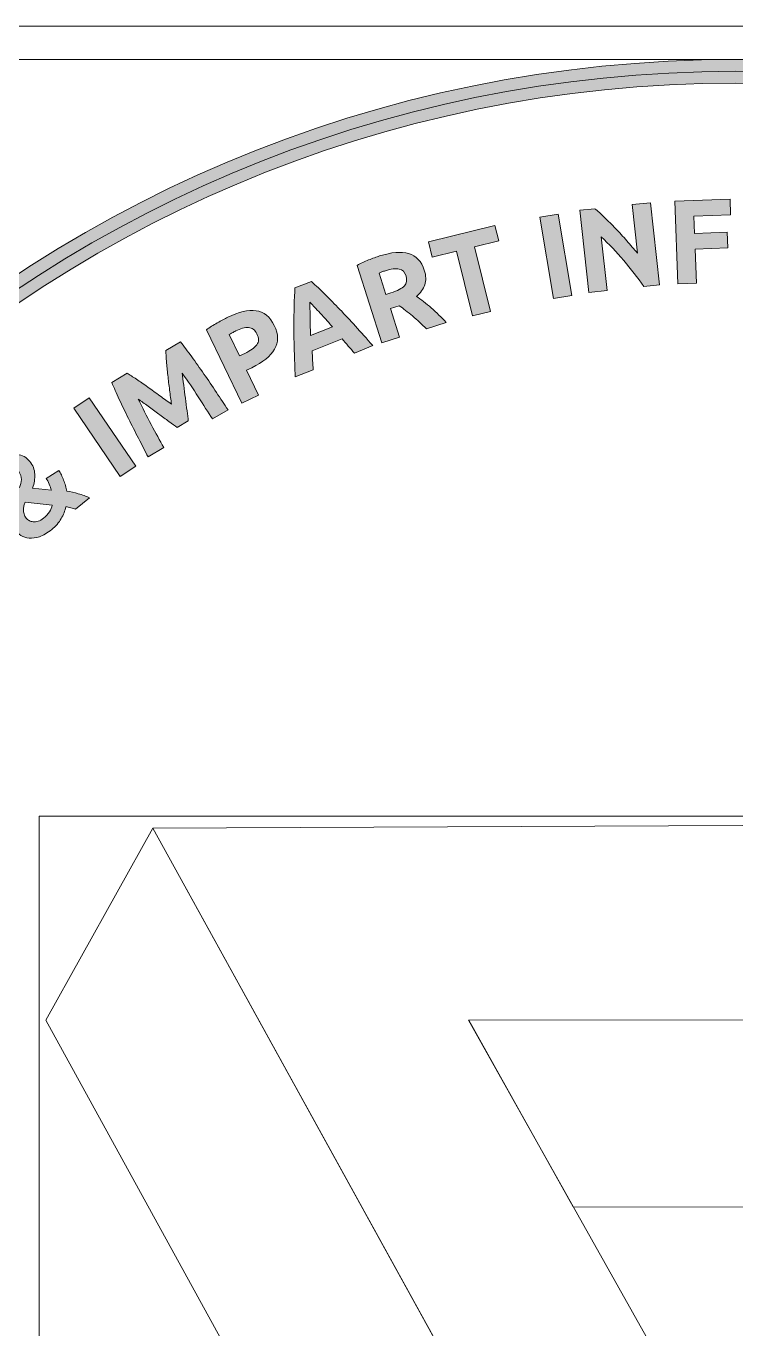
# Model space of a CAD drawing. Header units: inches. Extents: x -67.7 to 17.7, y -40.5 to -0.5.
# Drawn here: x -13.09 to -2.49, y -19.96 to -0.5 of the extents above; entities that cross this region are included whole.
import ezdxf

# ---------------------------------------------------------------- set-up
doc = ezdxf.new("R2010")
doc.units = ezdxf.units.IN
doc.header["$MEASUREMENT"] = 0
doc.layers.add('Layer 3', color=7, linetype='Continuous')

# ---------------------------------------------------------------- blocks, each defined once
blk = doc.blocks.new('block 39')
at = {"layer": 'Layer 3'}
h = blk.add_hatch(color=7, dxfattribs=at)
h.dxf.hatch_style = 2
edge = h.paths.add_edge_path()
edge.add_spline(control_points=[(-2.5, -1.353), (8.057, -1.353), (16.647, -9.942), (16.647, -20.499), (16.647, -31.057), (8.057, -39.647), (-2.5, -39.647), (-13.058, -39.647), (-21.647, -31.057), (-21.647, -20.499), (-21.647, -9.942), (-13.058, -1.353), (-2.5, -1.353)], knot_values=[0, 0, 0, 0, 0.352778, 0.352778, 0.352778, 0.705556, 0.705556, 0.705556, 1.058333, 1.058333, 1.058333, 1.411111, 1.411111, 1.411111, 1.411111], degree=3, periodic=0)
edge.add_line((-2.5, -1.353), (-2.5, -1.353))
edge = h.paths.add_edge_path()
edge.add_spline(control_points=[(-2.5, -1), (-13.27, -1), (-22, -9.73), (-22, -20.499), (-22, -31.269), (-13.27, -40), (-2.5, -40), (8.27, -40), (16.999, -31.269), (16.999, -20.499), (16.999, -9.73), (8.27, -1), (-2.5, -1)], knot_values=[0, 0, 0, 0, 0.352778, 0.352778, 0.352778, 0.705556, 0.705556, 0.705556, 1.058333, 1.058333, 1.058333, 1.411111, 1.411111, 1.411111, 1.411111], degree=3, periodic=0)
edge.add_line((-2.5, -1), (-2.5, -1))
at = {"layer": 'Layer 3', "lineweight": 0}
blk.add_lwpolyline([(-22.28, -0.5), (17.72, -0.5), (17.72, -40.5), (-22.28, -40.5), (-22.28, -0.5)], dxfattribs=at)
for points in [[(-2.5, -1), (-13.27, -1), (-22, -9.73), (-22, -20.499), (-22, -31.269), (-13.27, -40), (-2.5, -40), (8.27, -40), (16.999, -31.269), (16.999, -20.499), (16.999, -9.73), (8.27, -1), (-2.5, -1)], [(-2.5, -39.823), (-13.155, -39.823), (-21.823, -31.154), (-21.823, -20.499), (-21.823, -9.844), (-13.155, -1.176), (-2.5, -1.176), (8.155, -1.176), (16.823, -9.844), (16.823, -20.499), (16.823, -31.154), (8.155, -39.823), (-2.5, -39.823)], [(-2.5, -1.353), (8.057, -1.353), (16.647, -9.942), (16.647, -20.499), (16.647, -31.057), (8.057, -39.647), (-2.5, -39.647), (-13.058, -39.647), (-21.647, -31.057), (-21.647, -20.499), (-21.647, -9.942), (-13.058, -1.353), (-2.5, -1.353)]]:
    blk.add_open_spline(points, degree=3, knots=[0, 0, 0, 0, 1, 1, 1, 2, 2, 2, 3, 3, 3, 4, 4, 4, 4], dxfattribs=at)
blk = doc.blocks.new('block 61')
at = {"layer": 'Layer 3'}
h = blk.add_hatch(color=7, dxfattribs=at)
h.dxf.hatch_style = 2
edge = h.paths.add_edge_path()
edge.add_spline(control_points=[(-13.265, -8.025), (-13.293, -7.99), (-13.314, -7.953), (-13.327, -7.916), (-13.34, -7.879), (-13.347, -7.842), (-13.349, -7.804), (-13.351, -7.767), (-13.348, -7.731), (-13.34, -7.694), (-13.332, -7.658), (-13.321, -7.623), (-13.307, -7.589), (-13.351, -7.58), (-13.394, -7.566), (-13.436, -7.55), (-13.479, -7.532), (-13.515, -7.505), (-13.544, -7.468), (-13.61, -7.387), (-13.636, -7.305), (-13.622, -7.222), (-13.608, -7.138), (-13.559, -7.062), (-13.473, -6.993), (-13.429, -6.958), (-13.387, -6.933), (-13.345, -6.918), (-13.303, -6.904), (-13.263, -6.898), (-13.226, -6.901), (-13.188, -6.903), (-13.153, -6.913), (-13.121, -6.93), (-13.088, -6.948), (-13.06, -6.972), (-13.035, -7.003), (-12.99, -7.059), (-12.966, -7.122), (-12.963, -7.192), (-12.959, -7.262), (-12.97, -7.33), (-12.995, -7.4), (-12.995, -7.4), (-12.714, -7.429), (-12.714, -7.429), (-12.722, -7.404), (-12.732, -7.375), (-12.747, -7.34), (-12.762, -7.306), (-12.777, -7.277), (-12.792, -7.255), (-12.792, -7.255), (-12.602, -7.139), (-12.602, -7.139), (-12.589, -7.158), (-12.577, -7.179), (-12.565, -7.204), (-12.554, -7.228), (-12.543, -7.255), (-12.532, -7.281), (-12.522, -7.308), (-12.513, -7.336), (-12.504, -7.364), (-12.496, -7.392), (-12.49, -7.42), (-12.486, -7.446), (-12.43, -7.454), (-12.372, -7.468), (-12.312, -7.484), (-12.252, -7.501), (-12.196, -7.521), (-12.144, -7.544), (-12.144, -7.544), (-12.355, -7.715), (-12.355, -7.715), (-12.373, -7.708), (-12.395, -7.702), (-12.423, -7.694), (-12.45, -7.686), (-12.475, -7.681), (-12.499, -7.678), (-12.512, -7.738), (-12.535, -7.798), (-12.568, -7.857), (-12.602, -7.916), (-12.648, -7.971), (-12.709, -8.02), (-12.774, -8.072), (-12.835, -8.106), (-12.891, -8.126), (-12.948, -8.144), (-13, -8.152), (-13.046, -8.148), (-13.093, -8.143), (-13.135, -8.13), (-13.172, -8.106), (-13.208, -8.084), (-13.239, -8.056), (-13.265, -8.025)], knot_values=[0, 0, 0, 0, 1, 1, 1, 2, 2, 2, 3, 3, 3, 4, 4, 4, 5, 5, 5, 6, 6, 6, 7, 7, 7, 8, 8, 8, 9, 9, 9, 10, 10, 10, 11, 11, 11, 12, 12, 12, 13, 13, 13, 14, 14, 14, 15, 15, 15, 16, 16, 16, 17, 17, 17, 18, 18, 18, 19, 19, 19, 20, 20, 20, 21, 21, 21, 22, 22, 22, 23, 23, 23, 24, 24, 24, 25, 25, 25, 26, 26, 26, 27, 27, 27, 28, 28, 28, 29, 29, 29, 30, 30, 30, 31, 31, 31, 32, 32, 32, 33, 33, 33, 33], degree=3, periodic=1)
edge = h.paths.add_edge_path()
edge.add_spline(control_points=[(-13.203, -7.154), (-13.221, -7.133), (-13.243, -7.119), (-13.27, -7.114), (-13.298, -7.108), (-13.327, -7.118), (-13.36, -7.144), (-13.389, -7.169), (-13.405, -7.196), (-13.407, -7.226), (-13.409, -7.257), (-13.398, -7.287), (-13.375, -7.316), (-13.356, -7.34), (-13.33, -7.358), (-13.298, -7.37), (-13.266, -7.381), (-13.23, -7.389), (-13.192, -7.391), (-13.175, -7.351), (-13.166, -7.31), (-13.163, -7.27), (-13.161, -7.23), (-13.174, -7.191), (-13.203, -7.154)], knot_values=[0, 0, 0, 0, 1, 1, 1, 2, 2, 2, 3, 3, 3, 4, 4, 4, 5, 5, 5, 6, 6, 6, 7, 7, 7, 8, 8, 8, 8], degree=3, periodic=1)
edge = h.paths.add_edge_path()
edge.add_spline(control_points=[(-13.089, -7.849), (-13.078, -7.863), (-13.063, -7.875), (-13.046, -7.885), (-13.028, -7.896), (-13.008, -7.902), (-12.986, -7.904), (-12.963, -7.907), (-12.939, -7.904), (-12.913, -7.896), (-12.888, -7.889), (-12.861, -7.874), (-12.833, -7.851), (-12.794, -7.82), (-12.764, -7.787), (-12.743, -7.754), (-12.722, -7.72), (-12.709, -7.687), (-12.702, -7.654), (-12.702, -7.654), (-13.105, -7.612), (-13.105, -7.612), (-13.112, -7.628), (-13.119, -7.647), (-13.124, -7.666), (-13.128, -7.685), (-13.131, -7.705), (-13.132, -7.725), (-13.131, -7.746), (-13.128, -7.767), (-13.122, -7.787), (-13.116, -7.808), (-13.105, -7.829), (-13.089, -7.849)], knot_values=[0, 0, 0, 0, 1, 1, 1, 2, 2, 2, 3, 3, 3, 4, 4, 4, 5, 5, 5, 6, 6, 6, 7, 7, 7, 8, 8, 8, 9, 9, 9, 10, 10, 10, 11, 11, 11, 11], degree=3, periodic=1)
at = {"layer": 'Layer 3', "lineweight": 0}
for points, knots in [([(-13.265, -8.025), (-13.293, -7.99), (-13.314, -7.953), (-13.327, -7.916), (-13.34, -7.879), (-13.347, -7.842), (-13.349, -7.804), (-13.351, -7.767), (-13.348, -7.731), (-13.34, -7.694), (-13.332, -7.658), (-13.321, -7.623), (-13.307, -7.589), (-13.351, -7.58), (-13.394, -7.566), (-13.436, -7.55), (-13.479, -7.532), (-13.515, -7.505), (-13.544, -7.468), (-13.61, -7.387), (-13.636, -7.305), (-13.622, -7.222), (-13.608, -7.138), (-13.559, -7.062), (-13.473, -6.993), (-13.429, -6.958), (-13.387, -6.933), (-13.345, -6.918), (-13.303, -6.904), (-13.263, -6.898), (-13.226, -6.901), (-13.188, -6.903), (-13.153, -6.913), (-13.121, -6.93), (-13.088, -6.948), (-13.06, -6.972), (-13.035, -7.003), (-12.99, -7.059), (-12.966, -7.122), (-12.963, -7.192), (-12.959, -7.262), (-12.97, -7.33), (-12.995, -7.4), (-12.995, -7.4), (-12.714, -7.429), (-12.714, -7.429), (-12.722, -7.404), (-12.732, -7.375), (-12.747, -7.34), (-12.762, -7.306), (-12.777, -7.277), (-12.792, -7.255), (-12.792, -7.255), (-12.602, -7.139), (-12.602, -7.139), (-12.589, -7.158), (-12.577, -7.179), (-12.565, -7.204), (-12.554, -7.228), (-12.543, -7.255), (-12.532, -7.281), (-12.522, -7.308), (-12.513, -7.336), (-12.504, -7.364), (-12.496, -7.392), (-12.49, -7.42), (-12.486, -7.446), (-12.43, -7.454), (-12.372, -7.468), (-12.312, -7.484), (-12.252, -7.501), (-12.196, -7.521), (-12.144, -7.544), (-12.144, -7.544), (-12.355, -7.715), (-12.355, -7.715), (-12.373, -7.708), (-12.395, -7.702), (-12.423, -7.694), (-12.45, -7.686), (-12.475, -7.681), (-12.499, -7.678), (-12.512, -7.738), (-12.535, -7.798), (-12.568, -7.857), (-12.602, -7.916), (-12.648, -7.971), (-12.709, -8.02), (-12.774, -8.072), (-12.835, -8.106), (-12.891, -8.126), (-12.948, -8.144), (-13, -8.152), (-13.046, -8.148), (-13.093, -8.143), (-13.135, -8.13), (-13.172, -8.106), (-13.208, -8.084), (-13.239, -8.056), (-13.265, -8.025)], [0, 0, 0, 0, 1, 1, 1, 2, 2, 2, 3, 3, 3, 4, 4, 4, 5, 5, 5, 6, 6, 6, 7, 7, 7, 8, 8, 8, 9, 9, 9, 10, 10, 10, 11, 11, 11, 12, 12, 12, 13, 13, 13, 14, 14, 14, 15, 15, 15, 16, 16, 16, 17, 17, 17, 18, 18, 18, 19, 19, 19, 20, 20, 20, 21, 21, 21, 22, 22, 22, 23, 23, 23, 24, 24, 24, 25, 25, 25, 26, 26, 26, 27, 27, 27, 28, 28, 28, 29, 29, 29, 30, 30, 30, 31, 31, 31, 32, 32, 32, 33, 33, 33, 33]), ([(-13.203, -7.154), (-13.221, -7.133), (-13.243, -7.119), (-13.27, -7.114), (-13.298, -7.108), (-13.327, -7.118), (-13.36, -7.144), (-13.389, -7.169), (-13.405, -7.196), (-13.407, -7.226), (-13.409, -7.257), (-13.398, -7.287), (-13.375, -7.316), (-13.356, -7.34), (-13.33, -7.358), (-13.298, -7.37), (-13.266, -7.381), (-13.23, -7.389), (-13.192, -7.391), (-13.175, -7.351), (-13.166, -7.31), (-13.163, -7.27), (-13.161, -7.23), (-13.174, -7.191), (-13.203, -7.154)], [0, 0, 0, 0, 1, 1, 1, 2, 2, 2, 3, 3, 3, 4, 4, 4, 5, 5, 5, 6, 6, 6, 7, 7, 7, 8, 8, 8, 8]), ([(-13.089, -7.849), (-13.078, -7.863), (-13.063, -7.875), (-13.046, -7.885), (-13.028, -7.896), (-13.008, -7.902), (-12.986, -7.904), (-12.963, -7.907), (-12.939, -7.904), (-12.913, -7.896), (-12.888, -7.889), (-12.861, -7.874), (-12.833, -7.851), (-12.794, -7.82), (-12.764, -7.787), (-12.743, -7.754), (-12.722, -7.72), (-12.709, -7.687), (-12.702, -7.654), (-12.702, -7.654), (-13.105, -7.612), (-13.105, -7.612), (-13.112, -7.628), (-13.119, -7.647), (-13.124, -7.666), (-13.128, -7.685), (-13.131, -7.705), (-13.132, -7.725), (-13.131, -7.746), (-13.128, -7.767), (-13.122, -7.787), (-13.116, -7.808), (-13.105, -7.829), (-13.089, -7.849)], [0, 0, 0, 0, 1, 1, 1, 2, 2, 2, 3, 3, 3, 4, 4, 4, 5, 5, 5, 6, 6, 6, 7, 7, 7, 8, 8, 8, 9, 9, 9, 10, 10, 10, 11, 11, 11, 11])]:
    blk.add_open_spline(points, degree=3, knots=knots, dxfattribs=at)
blk = doc.blocks.new('block 63')
at = {"layer": 'Layer 3'}
h = blk.add_hatch(color=7, dxfattribs=at)
h.dxf.hatch_style = 2
h.paths.add_polyline_path([(-12.379, -6.208), (-12.149, -6.052), (-11.455, -7.072), (-11.685, -7.228)])
at = {"layer": 'Layer 3', "lineweight": 0}
blk.add_lwpolyline([(-12.379, -6.208), (-12.149, -6.052), (-11.455, -7.072), (-11.685, -7.228), (-12.379, -6.208)], dxfattribs=at)
blk = doc.blocks.new('block 64')
at = {"layer": 'Layer 3'}
h = blk.add_hatch(color=7, dxfattribs=at)
h.dxf.hatch_style = 2
edge = h.paths.add_edge_path()
edge.add_spline(control_points=[(-11.583, -5.686), (-11.545, -5.71), (-11.499, -5.739), (-11.445, -5.774), (-11.392, -5.809), (-11.335, -5.848), (-11.275, -5.891), (-11.215, -5.933), (-11.155, -5.977), (-11.093, -6.022), (-11.032, -6.068), (-10.975, -6.11), (-10.921, -6.149), (-10.93, -6.083), (-10.939, -6.012), (-10.949, -5.937), (-10.959, -5.861), (-10.968, -5.787), (-10.975, -5.714), (-10.983, -5.641), (-10.99, -5.572), (-10.995, -5.509), (-11, -5.445), (-11.003, -5.391), (-11.005, -5.346), (-11.005, -5.346), (-10.787, -5.218), (-10.787, -5.218), (-10.735, -5.282), (-10.679, -5.356), (-10.619, -5.438), (-10.559, -5.52), (-10.497, -5.607), (-10.435, -5.697), (-10.373, -5.788), (-10.31, -5.879), (-10.249, -5.971), (-10.187, -6.063), (-10.13, -6.149), (-10.076, -6.231), (-10.076, -6.231), (-10.309, -6.368), (-10.309, -6.368), (-10.374, -6.267), (-10.443, -6.156), (-10.521, -6.038), (-10.597, -5.919), (-10.677, -5.802), (-10.76, -5.683), (-10.754, -5.737), (-10.746, -5.797), (-10.738, -5.863), (-10.73, -5.928), (-10.721, -5.993), (-10.713, -6.059), (-10.704, -6.123), (-10.696, -6.186), (-10.688, -6.245), (-10.68, -6.305), (-10.674, -6.356), (-10.669, -6.398), (-10.669, -6.398), (-10.836, -6.497), (-10.836, -6.497), (-10.87, -6.471), (-10.912, -6.441), (-10.96, -6.405), (-11.009, -6.37), (-11.059, -6.333), (-11.112, -6.294), (-11.165, -6.255), (-11.218, -6.215), (-11.271, -6.177), (-11.325, -6.138), (-11.373, -6.103), (-11.417, -6.07), (-11.354, -6.2), (-11.29, -6.327), (-11.223, -6.452), (-11.157, -6.577), (-11.094, -6.691), (-11.037, -6.796), (-11.037, -6.796), (-11.27, -6.934), (-11.27, -6.934), (-11.314, -6.848), (-11.363, -6.755), (-11.413, -6.657), (-11.464, -6.558), (-11.514, -6.46), (-11.562, -6.362), (-11.611, -6.263), (-11.658, -6.168), (-11.7, -6.075), (-11.743, -5.983), (-11.78, -5.898), (-11.812, -5.822), (-11.812, -5.822), (-11.583, -5.686), (-11.583, -5.686)], knot_values=[0, 0, 0, 0, 1, 1, 1, 2, 2, 2, 3, 3, 3, 4, 4, 4, 5, 5, 5, 6, 6, 6, 7, 7, 7, 8, 8, 8, 9, 9, 9, 10, 10, 10, 11, 11, 11, 12, 12, 12, 13, 13, 13, 14, 14, 14, 15, 15, 15, 16, 16, 16, 17, 17, 17, 18, 18, 18, 19, 19, 19, 20, 20, 20, 21, 21, 21, 22, 22, 22, 23, 23, 23, 24, 24, 24, 25, 25, 25, 26, 26, 26, 27, 27, 27, 28, 28, 28, 29, 29, 29, 30, 30, 30, 31, 31, 31, 32, 32, 32, 33, 33, 33, 33], degree=3, periodic=1)
at = {"layer": 'Layer 3', "lineweight": 0}
blk.add_open_spline([(-11.583, -5.686), (-11.545, -5.71), (-11.499, -5.739), (-11.445, -5.774), (-11.392, -5.809), (-11.335, -5.848), (-11.275, -5.891), (-11.215, -5.933), (-11.155, -5.977), (-11.093, -6.022), (-11.032, -6.068), (-10.975, -6.11), (-10.921, -6.149), (-10.93, -6.083), (-10.939, -6.012), (-10.949, -5.937), (-10.959, -5.861), (-10.968, -5.787), (-10.975, -5.714), (-10.983, -5.641), (-10.99, -5.572), (-10.995, -5.509), (-11, -5.445), (-11.003, -5.391), (-11.005, -5.346), (-11.005, -5.346), (-10.787, -5.218), (-10.787, -5.218), (-10.735, -5.282), (-10.679, -5.356), (-10.619, -5.438), (-10.559, -5.52), (-10.497, -5.607), (-10.435, -5.697), (-10.373, -5.788), (-10.31, -5.879), (-10.249, -5.971), (-10.187, -6.063), (-10.13, -6.149), (-10.076, -6.231), (-10.076, -6.231), (-10.309, -6.368), (-10.309, -6.368), (-10.374, -6.267), (-10.443, -6.156), (-10.521, -6.038), (-10.597, -5.919), (-10.677, -5.802), (-10.76, -5.683), (-10.754, -5.737), (-10.746, -5.797), (-10.738, -5.863), (-10.73, -5.928), (-10.721, -5.993), (-10.713, -6.059), (-10.704, -6.123), (-10.696, -6.186), (-10.688, -6.245), (-10.68, -6.305), (-10.674, -6.356), (-10.669, -6.398), (-10.669, -6.398), (-10.836, -6.497), (-10.836, -6.497), (-10.87, -6.471), (-10.912, -6.441), (-10.96, -6.405), (-11.009, -6.37), (-11.059, -6.333), (-11.112, -6.294), (-11.165, -6.255), (-11.218, -6.215), (-11.271, -6.177), (-11.325, -6.138), (-11.373, -6.103), (-11.417, -6.07), (-11.354, -6.2), (-11.29, -6.327), (-11.223, -6.452), (-11.157, -6.577), (-11.094, -6.691), (-11.037, -6.796), (-11.037, -6.796), (-11.27, -6.934), (-11.27, -6.934), (-11.314, -6.848), (-11.363, -6.755), (-11.413, -6.657), (-11.464, -6.558), (-11.514, -6.46), (-11.562, -6.362), (-11.611, -6.263), (-11.658, -6.168), (-11.7, -6.075), (-11.743, -5.983), (-11.78, -5.898), (-11.812, -5.822), (-11.812, -5.822), (-11.583, -5.686), (-11.583, -5.686)], degree=3, knots=[0, 0, 0, 0, 1, 1, 1, 2, 2, 2, 3, 3, 3, 4, 4, 4, 5, 5, 5, 6, 6, 6, 7, 7, 7, 8, 8, 8, 9, 9, 9, 10, 10, 10, 11, 11, 11, 12, 12, 12, 13, 13, 13, 14, 14, 14, 15, 15, 15, 16, 16, 16, 17, 17, 17, 18, 18, 18, 19, 19, 19, 20, 20, 20, 21, 21, 21, 22, 22, 22, 23, 23, 23, 24, 24, 24, 25, 25, 25, 26, 26, 26, 27, 27, 27, 28, 28, 28, 29, 29, 29, 30, 30, 30, 31, 31, 31, 32, 32, 32, 33, 33, 33, 33], dxfattribs=at)
blk = doc.blocks.new('block 65')
at = {"layer": 'Layer 3'}
h = blk.add_hatch(color=7, dxfattribs=at)
h.dxf.hatch_style = 2
edge = h.paths.add_edge_path()
edge.add_spline(control_points=[(-10.08, -4.849), (-9.915, -4.769), (-9.773, -4.736), (-9.656, -4.751), (-9.54, -4.767), (-9.449, -4.841), (-9.385, -4.974), (-9.321, -5.107), (-9.319, -5.225), (-9.38, -5.327), (-9.441, -5.431), (-9.555, -5.522), (-9.722, -5.602), (-9.722, -5.602), (-9.801, -5.64), (-9.801, -5.64), (-9.801, -5.64), (-9.621, -6.012), (-9.621, -6.012), (-9.621, -6.012), (-9.871, -6.133), (-9.871, -6.133), (-9.871, -6.133), (-10.4, -5.038), (-10.4, -5.038), (-10.35, -5.001), (-10.296, -4.966), (-10.237, -4.932), (-10.179, -4.899), (-10.126, -4.871), (-10.08, -4.849)], knot_values=[0, 0, 0, 0, 1, 1, 1, 2, 2, 2, 3, 3, 3, 4, 4, 4, 5, 5, 5, 6, 6, 6, 7, 7, 7, 8, 8, 8, 9, 9, 9, 10, 10, 10, 10], degree=3, periodic=1)
edge = h.paths.add_edge_path()
edge.add_spline(control_points=[(-9.961, -5.054), (-9.979, -5.063), (-9.997, -5.072), (-10.014, -5.081), (-10.031, -5.091), (-10.046, -5.099), (-10.058, -5.107), (-10.058, -5.107), (-9.904, -5.427), (-9.904, -5.427), (-9.904, -5.427), (-9.825, -5.39), (-9.825, -5.39), (-9.738, -5.347), (-9.679, -5.304), (-9.646, -5.259), (-9.614, -5.215), (-9.613, -5.161), (-9.644, -5.097), (-9.659, -5.066), (-9.677, -5.043), (-9.698, -5.028), (-9.719, -5.013), (-9.743, -5.004), (-9.77, -5.002), (-9.797, -5), (-9.826, -5.004), (-9.858, -5.013), (-9.891, -5.023), (-9.925, -5.036), (-9.961, -5.054)], knot_values=[0, 0, 0, 0, 1, 1, 1, 2, 2, 2, 3, 3, 3, 4, 4, 4, 5, 5, 5, 6, 6, 6, 7, 7, 7, 8, 8, 8, 9, 9, 9, 10, 10, 10, 10], degree=3, periodic=1)
at = {"layer": 'Layer 3', "lineweight": 0}
for points in [[(-10.08, -4.849), (-9.915, -4.769), (-9.773, -4.736), (-9.656, -4.751), (-9.54, -4.767), (-9.449, -4.841), (-9.385, -4.974), (-9.321, -5.107), (-9.319, -5.225), (-9.38, -5.327), (-9.441, -5.431), (-9.555, -5.522), (-9.722, -5.602), (-9.722, -5.602), (-9.801, -5.64), (-9.801, -5.64), (-9.801, -5.64), (-9.621, -6.012), (-9.621, -6.012), (-9.621, -6.012), (-9.871, -6.133), (-9.871, -6.133), (-9.871, -6.133), (-10.4, -5.038), (-10.4, -5.038), (-10.35, -5.001), (-10.296, -4.966), (-10.237, -4.932), (-10.179, -4.899), (-10.126, -4.871), (-10.08, -4.849)], [(-9.961, -5.054), (-9.979, -5.063), (-9.997, -5.072), (-10.014, -5.081), (-10.031, -5.091), (-10.046, -5.099), (-10.058, -5.107), (-10.058, -5.107), (-9.904, -5.427), (-9.904, -5.427), (-9.904, -5.427), (-9.825, -5.39), (-9.825, -5.39), (-9.738, -5.347), (-9.679, -5.304), (-9.646, -5.259), (-9.614, -5.215), (-9.613, -5.161), (-9.644, -5.097), (-9.659, -5.066), (-9.677, -5.043), (-9.698, -5.028), (-9.719, -5.013), (-9.743, -5.004), (-9.77, -5.002), (-9.797, -5), (-9.826, -5.004), (-9.858, -5.013), (-9.891, -5.023), (-9.925, -5.036), (-9.961, -5.054)]]:
    blk.add_open_spline(points, degree=3, knots=[0, 0, 0, 0, 1, 1, 1, 2, 2, 2, 3, 3, 3, 4, 4, 4, 5, 5, 5, 6, 6, 6, 7, 7, 7, 8, 8, 8, 9, 9, 9, 10, 10, 10, 10], dxfattribs=at)
blk = doc.blocks.new('block 66')
at = {"layer": 'Layer 3'}
h = blk.add_hatch(color=7, dxfattribs=at)
h.dxf.hatch_style = 2
edge = h.paths.add_edge_path()
edge.add_spline(control_points=[(-8.188, -5.385), (-8.217, -5.35), (-8.247, -5.314), (-8.279, -5.279), (-8.31, -5.243), (-8.341, -5.207), (-8.373, -5.171), (-8.373, -5.171), (-8.819, -5.351), (-8.819, -5.351), (-8.817, -5.399), (-8.815, -5.446), (-8.812, -5.494), (-8.81, -5.542), (-8.807, -5.588), (-8.804, -5.633), (-8.804, -5.633), (-9.071, -5.741), (-9.071, -5.741), (-9.078, -5.6), (-9.083, -5.469), (-9.087, -5.35), (-9.09, -5.229), (-9.092, -5.116), (-9.092, -5.008), (-9.092, -4.901), (-9.091, -4.798), (-9.089, -4.7), (-9.087, -4.603), (-9.082, -4.507), (-9.076, -4.412), (-9.076, -4.412), (-8.831, -4.314), (-8.831, -4.314), (-8.762, -4.378), (-8.692, -4.444), (-8.622, -4.512), (-8.552, -4.581), (-8.48, -4.654), (-8.406, -4.731), (-8.331, -4.809), (-8.254, -4.892), (-8.172, -4.981), (-8.092, -5.07), (-8.005, -5.167), (-7.912, -5.273), (-7.912, -5.273), (-8.188, -5.385), (-8.188, -5.385)], knot_values=[0, 0, 0, 0, 1, 1, 1, 2, 2, 2, 3, 3, 3, 4, 4, 4, 5, 5, 5, 6, 6, 6, 7, 7, 7, 8, 8, 8, 9, 9, 9, 10, 10, 10, 11, 11, 11, 12, 12, 12, 13, 13, 13, 14, 14, 14, 15, 15, 15, 16, 16, 16, 16], degree=3, periodic=1)
edge = h.paths.add_edge_path()
edge.add_spline(control_points=[(-8.854, -4.624), (-8.854, -4.643), (-8.853, -4.669), (-8.853, -4.703), (-8.851, -4.735), (-8.851, -4.774), (-8.85, -4.817), (-8.849, -4.86), (-8.848, -4.907), (-8.847, -4.96), (-8.847, -5.012), (-8.846, -5.066), (-8.844, -5.123), (-8.844, -5.123), (-8.516, -4.991), (-8.516, -4.991), (-8.554, -4.949), (-8.59, -4.908), (-8.624, -4.869), (-8.659, -4.831), (-8.692, -4.796), (-8.722, -4.764), (-8.751, -4.732), (-8.777, -4.705), (-8.8, -4.681), (-8.823, -4.656), (-8.841, -4.638), (-8.854, -4.624)], knot_values=[0, 0, 0, 0, 1, 1, 1, 2, 2, 2, 3, 3, 3, 4, 4, 4, 5, 5, 5, 6, 6, 6, 7, 7, 7, 8, 8, 8, 9, 9, 9, 9], degree=3, periodic=1)
at = {"layer": 'Layer 3', "lineweight": 0}
for points, knots in [([(-8.188, -5.385), (-8.217, -5.35), (-8.247, -5.314), (-8.279, -5.279), (-8.31, -5.243), (-8.341, -5.207), (-8.373, -5.171), (-8.373, -5.171), (-8.819, -5.351), (-8.819, -5.351), (-8.817, -5.399), (-8.815, -5.446), (-8.812, -5.494), (-8.81, -5.542), (-8.807, -5.588), (-8.804, -5.633), (-8.804, -5.633), (-9.071, -5.741), (-9.071, -5.741), (-9.078, -5.6), (-9.083, -5.469), (-9.087, -5.35), (-9.09, -5.229), (-9.092, -5.116), (-9.092, -5.008), (-9.092, -4.901), (-9.091, -4.798), (-9.089, -4.7), (-9.087, -4.603), (-9.082, -4.507), (-9.076, -4.412), (-9.076, -4.412), (-8.831, -4.314), (-8.831, -4.314), (-8.762, -4.378), (-8.692, -4.444), (-8.622, -4.512), (-8.552, -4.581), (-8.48, -4.654), (-8.406, -4.731), (-8.331, -4.809), (-8.254, -4.892), (-8.172, -4.981), (-8.092, -5.07), (-8.005, -5.167), (-7.912, -5.273), (-7.912, -5.273), (-8.188, -5.385), (-8.188, -5.385)], [0, 0, 0, 0, 1, 1, 1, 2, 2, 2, 3, 3, 3, 4, 4, 4, 5, 5, 5, 6, 6, 6, 7, 7, 7, 8, 8, 8, 9, 9, 9, 10, 10, 10, 11, 11, 11, 12, 12, 12, 13, 13, 13, 14, 14, 14, 15, 15, 15, 16, 16, 16, 16]), ([(-8.854, -4.624), (-8.854, -4.643), (-8.853, -4.669), (-8.853, -4.703), (-8.851, -4.735), (-8.851, -4.774), (-8.85, -4.817), (-8.849, -4.86), (-8.848, -4.907), (-8.847, -4.96), (-8.847, -5.012), (-8.846, -5.066), (-8.844, -5.123), (-8.844, -5.123), (-8.516, -4.991), (-8.516, -4.991), (-8.554, -4.949), (-8.59, -4.908), (-8.624, -4.869), (-8.659, -4.831), (-8.692, -4.796), (-8.722, -4.764), (-8.751, -4.732), (-8.777, -4.705), (-8.8, -4.681), (-8.823, -4.656), (-8.841, -4.638), (-8.854, -4.624)], [0, 0, 0, 0, 1, 1, 1, 2, 2, 2, 3, 3, 3, 4, 4, 4, 5, 5, 5, 6, 6, 6, 7, 7, 7, 8, 8, 8, 9, 9, 9, 9])]:
    blk.add_open_spline(points, degree=3, knots=knots, dxfattribs=at)
blk = doc.blocks.new('block 67')
at = {"layer": 'Layer 3'}
h = blk.add_hatch(color=7, dxfattribs=at)
h.dxf.hatch_style = 2
edge = h.paths.add_edge_path()
edge.add_spline(control_points=[(-7.813, -3.934), (-7.636, -3.877), (-7.492, -3.865), (-7.378, -3.898), (-7.264, -3.932), (-7.186, -4.014), (-7.144, -4.146), (-7.117, -4.229), (-7.115, -4.302), (-7.136, -4.365), (-7.158, -4.429), (-7.2, -4.487), (-7.262, -4.539), (-7.228, -4.561), (-7.193, -4.586), (-7.154, -4.616), (-7.117, -4.646), (-7.078, -4.677), (-7.04, -4.71), (-7.001, -4.743), (-6.963, -4.778), (-6.925, -4.816), (-6.887, -4.853), (-6.851, -4.889), (-6.817, -4.926), (-6.817, -4.926), (-7.112, -5.02), (-7.112, -5.02), (-7.147, -4.988), (-7.181, -4.956), (-7.216, -4.924), (-7.25, -4.891), (-7.285, -4.86), (-7.32, -4.83), (-7.356, -4.8), (-7.39, -4.772), (-7.423, -4.746), (-7.456, -4.72), (-7.489, -4.697), (-7.52, -4.677), (-7.52, -4.677), (-7.651, -4.719), (-7.651, -4.719), (-7.651, -4.719), (-7.514, -5.148), (-7.514, -5.148), (-7.514, -5.148), (-7.778, -5.232), (-7.778, -5.232), (-7.778, -5.232), (-8.148, -4.074), (-8.148, -4.074), (-8.094, -4.044), (-8.036, -4.017), (-7.976, -3.993), (-7.916, -3.969), (-7.862, -3.949), (-7.813, -3.934)], knot_values=[0, 0, 0, 0, 1, 1, 1, 2, 2, 2, 3, 3, 3, 4, 4, 4, 5, 5, 5, 6, 6, 6, 7, 7, 7, 8, 8, 8, 9, 9, 9, 10, 10, 10, 11, 11, 11, 12, 12, 12, 13, 13, 13, 14, 14, 14, 15, 15, 15, 16, 16, 16, 17, 17, 17, 18, 18, 18, 19, 19, 19, 19], degree=3, periodic=1)
edge = h.paths.add_edge_path()
edge.add_spline(control_points=[(-7.726, -4.154), (-7.745, -4.16), (-7.762, -4.166), (-7.777, -4.172), (-7.792, -4.179), (-7.806, -4.184), (-7.819, -4.19), (-7.819, -4.19), (-7.718, -4.508), (-7.718, -4.508), (-7.718, -4.508), (-7.643, -4.485), (-7.643, -4.485), (-7.543, -4.453), (-7.476, -4.418), (-7.441, -4.379), (-7.406, -4.341), (-7.398, -4.291), (-7.417, -4.232), (-7.436, -4.174), (-7.47, -4.14), (-7.522, -4.129), (-7.573, -4.119), (-7.641, -4.127), (-7.726, -4.154)], knot_values=[0, 0, 0, 0, 1, 1, 1, 2, 2, 2, 3, 3, 3, 4, 4, 4, 5, 5, 5, 6, 6, 6, 7, 7, 7, 8, 8, 8, 8], degree=3, periodic=1)
at = {"layer": 'Layer 3', "lineweight": 0}
for points, knots in [([(-7.813, -3.934), (-7.636, -3.877), (-7.492, -3.865), (-7.378, -3.898), (-7.264, -3.932), (-7.186, -4.014), (-7.144, -4.146), (-7.117, -4.229), (-7.115, -4.302), (-7.136, -4.365), (-7.158, -4.429), (-7.2, -4.487), (-7.262, -4.539), (-7.228, -4.561), (-7.193, -4.586), (-7.154, -4.616), (-7.117, -4.646), (-7.078, -4.677), (-7.04, -4.71), (-7.001, -4.743), (-6.963, -4.778), (-6.925, -4.816), (-6.887, -4.853), (-6.851, -4.889), (-6.817, -4.926), (-6.817, -4.926), (-7.112, -5.02), (-7.112, -5.02), (-7.147, -4.988), (-7.181, -4.956), (-7.216, -4.924), (-7.25, -4.891), (-7.285, -4.86), (-7.32, -4.83), (-7.356, -4.8), (-7.39, -4.772), (-7.423, -4.746), (-7.456, -4.72), (-7.489, -4.697), (-7.52, -4.677), (-7.52, -4.677), (-7.651, -4.719), (-7.651, -4.719), (-7.651, -4.719), (-7.514, -5.148), (-7.514, -5.148), (-7.514, -5.148), (-7.778, -5.232), (-7.778, -5.232), (-7.778, -5.232), (-8.148, -4.074), (-8.148, -4.074), (-8.094, -4.044), (-8.036, -4.017), (-7.976, -3.993), (-7.916, -3.969), (-7.862, -3.949), (-7.813, -3.934)], [0, 0, 0, 0, 1, 1, 1, 2, 2, 2, 3, 3, 3, 4, 4, 4, 5, 5, 5, 6, 6, 6, 7, 7, 7, 8, 8, 8, 9, 9, 9, 10, 10, 10, 11, 11, 11, 12, 12, 12, 13, 13, 13, 14, 14, 14, 15, 15, 15, 16, 16, 16, 17, 17, 17, 18, 18, 18, 19, 19, 19, 19]), ([(-7.726, -4.154), (-7.745, -4.16), (-7.762, -4.166), (-7.777, -4.172), (-7.792, -4.179), (-7.806, -4.184), (-7.819, -4.19), (-7.819, -4.19), (-7.718, -4.508), (-7.718, -4.508), (-7.718, -4.508), (-7.643, -4.485), (-7.643, -4.485), (-7.543, -4.453), (-7.476, -4.418), (-7.441, -4.379), (-7.406, -4.341), (-7.398, -4.291), (-7.417, -4.232), (-7.436, -4.174), (-7.47, -4.14), (-7.522, -4.129), (-7.573, -4.119), (-7.641, -4.127), (-7.726, -4.154)], [0, 0, 0, 0, 1, 1, 1, 2, 2, 2, 3, 3, 3, 4, 4, 4, 5, 5, 5, 6, 6, 6, 7, 7, 7, 8, 8, 8, 8])]:
    blk.add_open_spline(points, degree=3, knots=knots, dxfattribs=at)
blk = doc.blocks.new('block 68')
at = {"layer": 'Layer 3'}
h = blk.add_hatch(color=7, dxfattribs=at)
h.dxf.hatch_style = 2
h.paths.add_polyline_path([(-6.089, -3.477), (-6.033, -3.707), (-6.394, -3.796), (-6.156, -4.764), (-6.426, -4.83), (-6.664, -3.862), (-7.025, -3.951), (-7.082, -3.721)])
at = {"layer": 'Layer 3', "lineweight": 0}
blk.add_lwpolyline([(-6.089, -3.477), (-6.033, -3.707), (-6.394, -3.796), (-6.156, -4.764), (-6.426, -4.83), (-6.664, -3.862), (-7.025, -3.951), (-7.082, -3.721), (-6.089, -3.477)], dxfattribs=at)
blk = doc.blocks.new('block 70')
at = {"layer": 'Layer 3'}
h = blk.add_hatch(color=7, dxfattribs=at)
h.dxf.hatch_style = 2
h.paths.add_polyline_path([(-5.419, -3.353), (-5.145, -3.308), (-4.942, -4.525), (-5.216, -4.57)])
at = {"layer": 'Layer 3', "lineweight": 0}
blk.add_lwpolyline([(-5.419, -3.353), (-5.145, -3.308), (-4.942, -4.525), (-5.216, -4.57), (-5.419, -3.353)], dxfattribs=at)
blk = doc.blocks.new('block 71')
at = {"layer": 'Layer 3'}
h = blk.add_hatch(color=7, dxfattribs=at)
h.dxf.hatch_style = 2
edge = h.paths.add_edge_path()
edge.add_spline(control_points=[(-3.864, -4.389), (-3.958, -4.257), (-4.059, -4.128), (-4.166, -4.001), (-4.273, -3.874), (-4.385, -3.756), (-4.502, -3.646), (-4.502, -3.646), (-4.415, -4.449), (-4.415, -4.449), (-4.415, -4.449), (-4.687, -4.479), (-4.687, -4.479), (-4.687, -4.479), (-4.821, -3.252), (-4.821, -3.252), (-4.821, -3.252), (-4.596, -3.228), (-4.596, -3.228), (-4.553, -3.263), (-4.504, -3.305), (-4.451, -3.357), (-4.398, -3.409), (-4.343, -3.464), (-4.287, -3.523), (-4.231, -3.582), (-4.175, -3.643), (-4.119, -3.707), (-4.063, -3.77), (-4.011, -3.832), (-3.961, -3.891), (-3.961, -3.891), (-4.04, -3.167), (-4.04, -3.167), (-4.04, -3.167), (-3.766, -3.138), (-3.766, -3.138), (-3.766, -3.138), (-3.633, -4.364), (-3.633, -4.364), (-3.633, -4.364), (-3.864, -4.389), (-3.864, -4.389)], knot_values=[0, 0, 0, 0, 1, 1, 1, 2, 2, 2, 3, 3, 3, 4, 4, 4, 5, 5, 5, 6, 6, 6, 7, 7, 7, 8, 8, 8, 9, 9, 9, 10, 10, 10, 11, 11, 11, 12, 12, 12, 13, 13, 13, 14, 14, 14, 14], degree=3, periodic=1)
at = {"layer": 'Layer 3', "lineweight": 0}
blk.add_open_spline([(-3.864, -4.389), (-3.958, -4.257), (-4.059, -4.128), (-4.166, -4.001), (-4.273, -3.874), (-4.385, -3.756), (-4.502, -3.646), (-4.502, -3.646), (-4.415, -4.449), (-4.415, -4.449), (-4.415, -4.449), (-4.687, -4.479), (-4.687, -4.479), (-4.687, -4.479), (-4.821, -3.252), (-4.821, -3.252), (-4.821, -3.252), (-4.596, -3.228), (-4.596, -3.228), (-4.553, -3.263), (-4.504, -3.305), (-4.451, -3.357), (-4.398, -3.409), (-4.343, -3.464), (-4.287, -3.523), (-4.231, -3.582), (-4.175, -3.643), (-4.119, -3.707), (-4.063, -3.77), (-4.011, -3.832), (-3.961, -3.891), (-3.961, -3.891), (-4.04, -3.167), (-4.04, -3.167), (-4.04, -3.167), (-3.766, -3.138), (-3.766, -3.138), (-3.766, -3.138), (-3.633, -4.364), (-3.633, -4.364), (-3.633, -4.364), (-3.864, -4.389), (-3.864, -4.389)], degree=3, knots=[0, 0, 0, 0, 1, 1, 1, 2, 2, 2, 3, 3, 3, 4, 4, 4, 5, 5, 5, 6, 6, 6, 7, 7, 7, 8, 8, 8, 9, 9, 9, 10, 10, 10, 11, 11, 11, 12, 12, 12, 13, 13, 13, 14, 14, 14, 14], dxfattribs=at)
blk = doc.blocks.new('block 72')
at = {"layer": 'Layer 3'}
h = blk.add_hatch(color=7, dxfattribs=at)
h.dxf.hatch_style = 2
h.paths.add_polyline_path([(-3.357, -4.35), (-3.403, -3.117), (-2.577, -3.086), (-2.568, -3.319), (-3.116, -3.34), (-3.107, -3.597), (-2.619, -3.579), (-2.611, -3.812), (-3.098, -3.831), (-3.079, -4.339)])
at = {"layer": 'Layer 3', "lineweight": 0}
blk.add_lwpolyline([(-3.357, -4.35), (-3.403, -3.117), (-2.577, -3.086), (-2.568, -3.319), (-3.116, -3.34), (-3.107, -3.597), (-2.619, -3.579), (-2.611, -3.812), (-3.098, -3.831), (-3.079, -4.339), (-3.357, -4.35)], dxfattribs=at)
blk = doc.blocks.new('block 147')
at = {"layer": 'Layer 3', "lineweight": 0}
for points in [[(-12.895, -31.275), (8.027, -31.275), (8.027, -12.299), (-12.895, -12.299), (-12.895, -31.275)], [(-3.988, -25.544), (-2.399, -22.616), (-6.486, -15.345), (7.926, -15.337), (6.409, -12.399), (-11.2, -12.48), (-3.988, -25.544)], [(-4.102, -31.167), (-12.795, -15.347), (-11.201, -12.478), (-3.99, -25.546), (0.034, -18.136), (3.222, -18.136), (-4.102, -31.167)], [(-4.102, -31.167), (3.217, -18.14), (-4.919, -18.135), (-6.479, -15.347), (7.926, -15.344), (-0.862, -31.175), (-4.102, -31.167)]]:
    blk.add_lwpolyline(points, dxfattribs=at)
at = {"layer": 'Layer 3', "color": 7, "lineweight": 20}
for points in [[(-3.988, -25.544), (-2.399, -22.616), (-6.486, -15.345), (7.926, -15.337), (6.409, -12.399), (-11.2, -12.48), (-3.988, -25.544)], [(-4.102, -31.167), (-12.795, -15.347), (-11.201, -12.478), (-3.99, -25.546), (0.034, -18.136), (3.222, -18.136), (-4.102, -31.167)], [(-4.102, -31.167), (3.217, -18.14), (-4.919, -18.135), (-6.479, -15.347), (7.926, -15.344), (-0.862, -31.175), (-4.102, -31.167)]]:
    blk.add_lwpolyline(points, dxfattribs=at)
blk = doc.blocks.new('block 38')
at = {"layer": 'Layer 3', "lineweight": 0}
blk.add_lwpolyline([(-22, -1), (16.999, -1), (16.999, -40), (-22, -40), (-22, -1)], dxfattribs=at)
at = {"layer": 'Layer 3'}
for name in ['block 39', 'block 72', 'block 70', 'block 71', 'block 68', 'block 67', 'block 66', 'block 65', 'block 64', 'block 63', 'block 61', 'block 147']:
    blk.add_blockref(name, (0, 0), dxfattribs=at)
blk = doc.blocks.new('block 37')
at = {"layer": 'Layer 3'}
blk.add_blockref('block 38', (0, 0), dxfattribs=at)

msp = doc.modelspace()

# ---------------------------------------------------------------- block references
at = {"layer": 'Layer 3'}
msp.add_blockref('block 37', (0, 0), dxfattribs=at)

doc.saveas('drawing.dxf')
